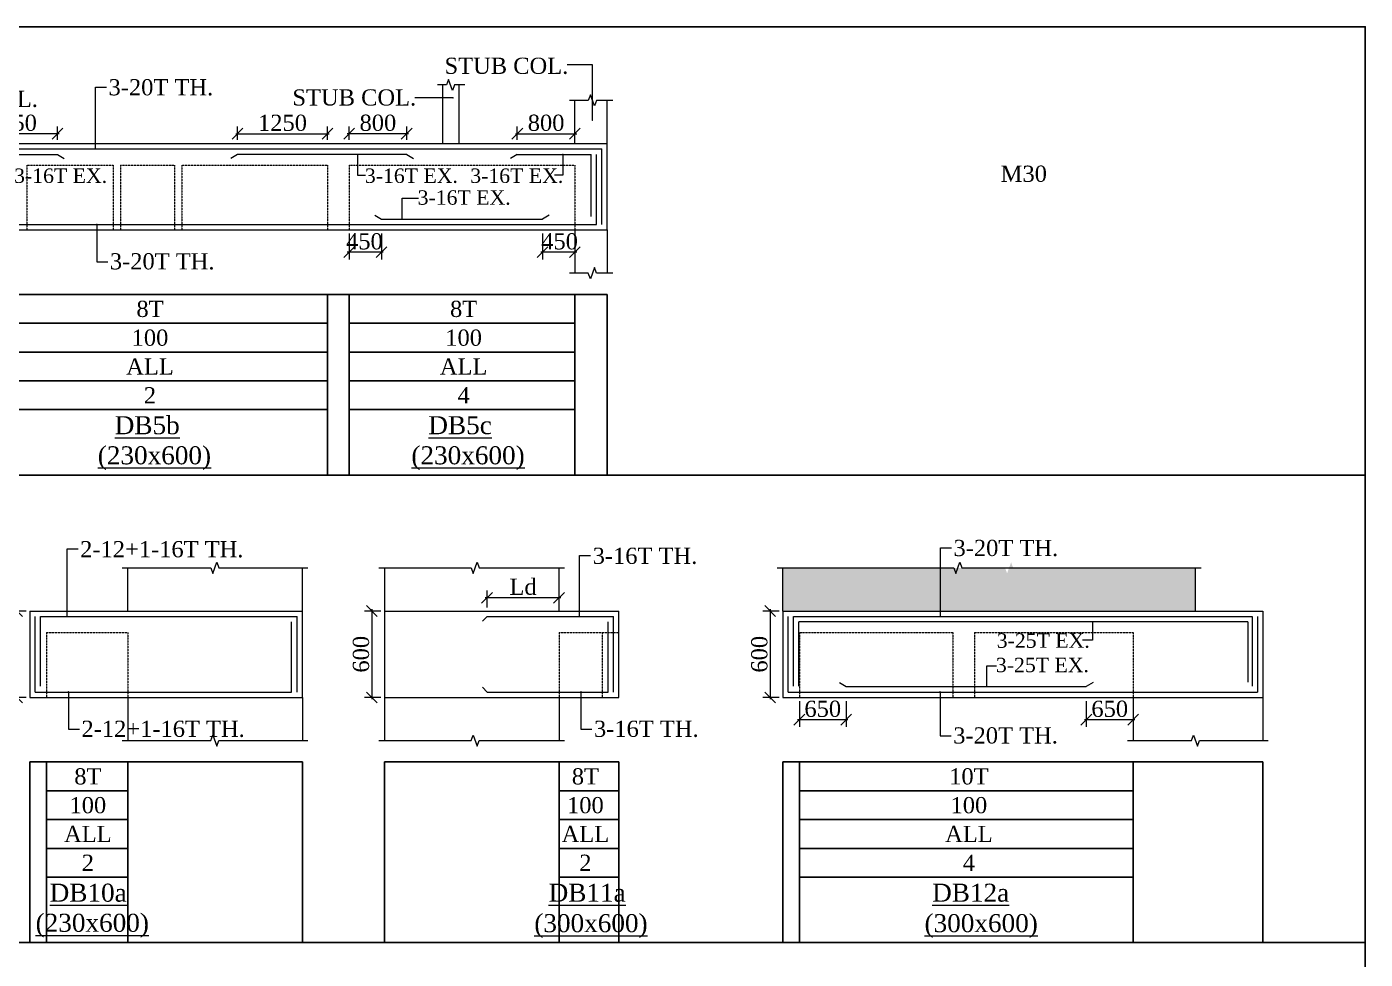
# Model space of a CAD drawing. Header units: millimetres. Extents: x 9787089 to 10042845, y -7706546 to -7623003.
# Drawn here: x 9947532 to 9966118, y -7672271 to -7659318 of the extents above; entities that cross this region are included whole.
import ezdxf
from ezdxf.enums import TextEntityAlignment as Align

# ---------------------------------------------------------------- set-up
doc = ezdxf.new("R2010")
doc.units = ezdxf.units.MM
doc.header["$LTSCALE"] = 10
doc.header["$PDMODE"] = 3
doc.linetypes.add('HIDDEN', pattern=[0.375, 0.25, -0.125])
doc.layers.add('S-COLUMN & WALL', color=7, linetype='Continuous', lineweight=18, true_color=0xfa321e)
for name, color, linetype, lineweight in [('S-CUT OUT LINE', 9, 'Continuous', 0), ('S-DIM L.S.', 7, 'Continuous', 0), ('S-HATCH', 8, 'Continuous', 0), ('S-L.S.SECTION', 5, 'Continuous', 0), ('S-L.S.SLAB LINE', 252, 'HIDDEN', 0), ('S-L.S.STEEL', 1, 'Continuous', 9), ('S-SECTION MARK', 7, 'Continuous', 0), ('S-TEXT', 7, 'Continuous', 0), ('S-TEXT L.S. BEAM NO.', 30, 'Continuous', 0), ('S-TEXT. L.S.', 7, 'Continuous', 0)]:
    doc.layers.add(name, color=color, linetype=linetype, lineweight=lineweight)
doc.layers.add('S-SHEET', color=250, linetype='Continuous')
doc.styles.add('135', font='arial.ttf', dxfattribs={"width": 0.8, "height": 135})
doc.styles.get("Standard").update_dxf_attribs({"font": 'arial.ttf'})
doc.styles.add('TEXT', font='times.ttf')
doc.dimstyles.new('75', dxfattribs={"dimtxt": 135, "dimasz": 90, "dimexe": 0.1, "dimexo": 0.03, "dimgap": 0.09, "dimtad": 1, "dimdec": 0, "dimzin": 0, "dimdsep": 46, "dimtxsty": '135', "dimblk": 'ARCHTICK', "dimcen": 0.09, "dimclrd": 256, "dimclre": 256, "dimclrt": 256, "dimadec": 0, "dimazin": 0, "dimtfac": 1, "dimtdec": 0, "dimtofl": 0, "dimtmove": 1, "dimatfit": 3, "dimldrblk": 'DOTSMALL', "dimfxl": 1, "dimtolj": 1, "dimtzin": 0, "dimlwd": -1, "dimlwe": -1, "dimarcsym": 0})
doc.dimstyles.new('SETU_1', dxfattribs={"dimtxt": 200, "dimasz": 150, "dimexe": 100, "dimexo": 50, "dimgap": 35, "dimtad": 1, "dimdec": 0, "dimzin": 0, "dimdsep": 46, "dimtxsty": 'Standard', "dimblk": 'OBLIQUE', "dimcen": 150, "dimdle": 25, "dimclrd": 256, "dimclre": 7, "dimclrt": 256, "dimadec": 0, "dimazin": 0, "dimtfac": 1, "dimtdec": 0, "dimtofl": 0, "dimtmove": 1, "dimatfit": 3, "dimfxl": 1, "dimtolj": 1, "dimtzin": 0, "dimlwd": -1, "dimlwe": 5, "dimarcsym": 1})

# ---------------------------------------------------------------- blocks, each defined once
blk = doc.blocks.new('_ArchTick')
at = {"color": 0, "linetype": 'ByBlock', "const_width": 0.15}
blk.add_lwpolyline([(-0.5, -0.5), (0.5, 0.5)], dxfattribs=at)
blk = doc.blocks.new('_Oblique')
at = {"color": 0, "linetype": 'ByBlock', "lineweight": -2}
blk.add_line((-0.5, -0.5), (0.5, 0.5), dxfattribs=at)
blk = doc.blocks.new('*D28')
at = {"layer": 'Defpoints', "color": 0, "transparency": 16777216}
for p in [(9947574.422455002, -7667434.383285134), (9947399.27249035, -7668634.383288114), (9947574.422455933, -7668634.383288114)]:
    blk.add_point(p, dxfattribs=at)
at = {"layer": 'S-DIM L.S.', "color": 7, "lineweight": 5, "transparency": 16777216}
for p, q in [((9947524.422455002, -7667434.383285134), (9947299.27249035, -7667434.383285134)), ((9947524.422455933, -7668634.383288114), (9947299.27249035, -7668634.383288114))]:
    blk.add_line(p, q, dxfattribs=at)
at = {"layer": 'S-DIM L.S.', "transparency": 16777216}
blk.add_line((9947399.27249035, -7667409.383285134), (9947399.27249035, -7668659.383288114), dxfattribs=at)
at = {"layer": 'S-DIM L.S.', "transparency": 16777216, "xscale": 150, "yscale": 150, "zscale": 150}
for p, rotation in [((9947399.27249035, -7667434.383285134), 90), ((9947399.27249035, -7668634.383288114), 270)]:
    blk.add_blockref('_Oblique', p, dxfattribs=dict(at, rotation=rotation))
at = {"layer": 'S-DIM L.S.', "transparency": 16777216, "insert": (9947249.825842906, -7668034.383286625), "char_height": 225, "attachment_point": 5, "rotation": 90, "style": 'TEXT'}
blk.add_mtext('\\A1;600', dxfattribs=at)
blk = doc.blocks.new('*D29')
at = {"layer": 'Defpoints', "color": 0, "transparency": 16777216}
for p in [(9952497.953224141, -7667434.383285133), (9952322.803259397, -7668634.383288113), (9952497.953225072, -7668634.383288113)]:
    blk.add_point(p, dxfattribs=at)
at = {"layer": 'S-DIM L.S.', "color": 7, "lineweight": 5, "transparency": 16777216}
for p, q in [((9952447.953224141, -7667434.383285133), (9952222.803259397, -7667434.383285133)), ((9952447.953225072, -7668634.383288113), (9952222.803259397, -7668634.383288113))]:
    blk.add_line(p, q, dxfattribs=at)
at = {"layer": 'S-DIM L.S.', "transparency": 16777216}
blk.add_line((9952322.803259397, -7667409.383285133), (9952322.803259397, -7668659.383288113), dxfattribs=at)
at = {"layer": 'S-DIM L.S.', "transparency": 16777216, "xscale": 150, "yscale": 150, "zscale": 150}
for p, rotation in [((9952322.803259397, -7667434.383285133), 90), ((9952322.803259397, -7668634.383288113), 270)]:
    blk.add_blockref('_Oblique', p, dxfattribs=dict(at, rotation=rotation))
at = {"layer": 'S-DIM L.S.', "transparency": 16777216, "insert": (9952173.356611952, -7668034.383286624), "char_height": 225, "attachment_point": 5, "rotation": 90, "style": 'TEXT'}
blk.add_mtext('\\A1;600', dxfattribs=at)
blk = doc.blocks.new('*D30')
at = {"layer": 'Defpoints', "color": 0, "transparency": 16777216}
for p in [(9953923.037719611, -7667250.988957728), (9953923.037719611, -7667434.383285129), (9954923.037719611, -7667434.383285129)]:
    blk.add_point(p, dxfattribs=at)
at = {"layer": 'S-DIM L.S.', "color": 7, "lineweight": 5, "transparency": 16777216}
for p, q in [((9953923.037719611, -7667384.383285129), (9953923.037719611, -7667150.988957728)), ((9954923.037719611, -7667384.383285129), (9954923.037719611, -7667150.988957728))]:
    blk.add_line(p, q, dxfattribs=at)
at = {"layer": 'S-DIM L.S.', "transparency": 16777216}
blk.add_line((9954948.037719611, -7667250.988957728), (9953898.037719611, -7667250.988957728), dxfattribs=at)
at = {"layer": 'S-DIM L.S.', "transparency": 16777216, "xscale": 150, "yscale": 150, "zscale": 150, "rotation": 180}
blk.add_blockref('_Oblique', (9953923.037719611, -7667250.988957728), dxfattribs=at)
at = {"layer": 'S-DIM L.S.', "transparency": 16777216, "xscale": 150, "yscale": 150, "zscale": 150}
blk.add_blockref('_Oblique', (9954923.037719611, -7667250.988957728), dxfattribs=at)
at = {"layer": 'S-DIM L.S.', "transparency": 16777216, "insert": (9954423.037719611, -7667098.379008197), "char_height": 225, "attachment_point": 5, "style": 'TEXT'}
blk.add_mtext('\\A1;Ld', dxfattribs=at)
blk = doc.blocks.new('*D31')
at = {"layer": 'Defpoints', "color": 0, "transparency": 16777216}
for p in [(9958029.605043659, -7667434.383290723), (9957854.455079004, -7668634.383293703), (9958029.60504459, -7668634.383293703)]:
    blk.add_point(p, dxfattribs=at)
at = {"layer": 'S-DIM L.S.', "color": 7, "lineweight": 5, "transparency": 16777216}
for p, q in [((9957979.605043659, -7667434.383290723), (9957754.455079004, -7667434.383290723)), ((9957979.60504459, -7668634.383293703), (9957754.455079004, -7668634.383293703))]:
    blk.add_line(p, q, dxfattribs=at)
at = {"layer": 'S-DIM L.S.', "transparency": 16777216}
blk.add_line((9957854.455079004, -7667409.383290723), (9957854.455079004, -7668659.383293703), dxfattribs=at)
at = {"layer": 'S-DIM L.S.', "transparency": 16777216, "xscale": 150, "yscale": 150, "zscale": 150}
for p, rotation in [((9957854.455079004, -7667434.383290723), 90), ((9957854.455079004, -7668634.383293703), 270)]:
    blk.add_blockref('_Oblique', p, dxfattribs=dict(at, rotation=rotation))
at = {"layer": 'S-DIM L.S.', "transparency": 16777216, "insert": (9957705.00843156, -7668034.383292214), "char_height": 225, "attachment_point": 5, "rotation": 90, "style": 'TEXT'}
blk.add_mtext('\\A1;600', dxfattribs=at)
blk = doc.blocks.new('*D51')
at = {"layer": 'Defpoints', "color": 0, "transparency": 16777216}
for p in [(9946707.872630069, -7660803.173483909), (9946707.872630069, -7660940.507427333, 0.001567878476316264), (9947957.872630069, -7660940.507427333, 0.001501475411150816)]:
    blk.add_point(p, dxfattribs=at)
at = {"layer": 'S-DIM L.S.', "color": 7, "lineweight": 5, "transparency": 16777216}
for p, q in [((9946707.872630069, -7660890.507427333), (9946707.872630069, -7660703.173483909)), ((9947957.872630069, -7660890.507427333), (9947957.872630069, -7660703.173483909))]:
    blk.add_line(p, q, dxfattribs=at)
at = {"layer": 'S-DIM L.S.', "transparency": 16777216}
blk.add_line((9947982.872630069, -7660803.173483909), (9946682.872630069, -7660803.173483909), dxfattribs=at)
at = {"layer": 'S-DIM L.S.', "transparency": 16777216, "xscale": 150, "yscale": 150, "zscale": 150, "rotation": 180}
blk.add_blockref('_Oblique', (9946707.872630069, -7660803.173483909), dxfattribs=at)
at = {"layer": 'S-DIM L.S.', "transparency": 16777216, "xscale": 150, "yscale": 150, "zscale": 150}
blk.add_blockref('_Oblique', (9947957.872630069, -7660803.173483909), dxfattribs=at)
at = {"layer": 'S-DIM L.S.', "transparency": 16777216, "insert": (9947332.872630069, -7660653.726836469), "char_height": 225, "attachment_point": 5, "style": 'TEXT'}
blk.add_mtext('\\A1;1250', dxfattribs=at)
blk = doc.blocks.new('*D54')
at = {"layer": 'Defpoints', "color": 0, "transparency": 16777216}
for p in [(9951707.969019039, -7660803.173483909), (9950457.969019039, -7660940.507427333, 0.001501475411150816), (9951707.969019039, -7660940.507427333, 0.001567878476316264)]:
    blk.add_point(p, dxfattribs=at)
at = {"layer": 'S-DIM L.S.', "color": 7, "lineweight": 5, "transparency": 16777216}
for p, q in [((9950457.969019039, -7660890.507427333), (9950457.969019039, -7660703.173483909)), ((9951707.969019039, -7660890.507427333), (9951707.969019039, -7660703.173483909))]:
    blk.add_line(p, q, dxfattribs=at)
at = {"layer": 'S-DIM L.S.', "transparency": 16777216}
blk.add_line((9950432.969019039, -7660803.173483909), (9951732.969019039, -7660803.173483909), dxfattribs=at)
at = {"layer": 'S-DIM L.S.', "transparency": 16777216, "xscale": 150, "yscale": 150, "zscale": 150, "rotation": 180}
blk.add_blockref('_Oblique', (9950457.969019039, -7660803.173483909), dxfattribs=at)
at = {"layer": 'S-DIM L.S.', "transparency": 16777216, "xscale": 150, "yscale": 150, "zscale": 150}
blk.add_blockref('_Oblique', (9951707.969019039, -7660803.173483909), dxfattribs=at)
at = {"layer": 'S-DIM L.S.', "transparency": 16777216, "insert": (9951082.969019039, -7660653.726836469), "char_height": 225, "attachment_point": 5, "style": 'TEXT'}
blk.add_mtext('\\A1;1250', dxfattribs=at)
blk = doc.blocks.new('*D55')
at = {"layer": 'Defpoints', "color": 0, "transparency": 16777216}
for p in [(9952007.872630069, -7660803.173483909), (9952007.872630069, -7660940.507427333, 0.001567878476316264), (9952807.872630069, -7660940.507427333, 0.001501475411150816)]:
    blk.add_point(p, dxfattribs=at)
at = {"layer": 'S-DIM L.S.', "color": 7, "lineweight": 5, "transparency": 16777216}
for p, q in [((9952007.872630069, -7660890.507427333), (9952007.872630069, -7660703.173483909)), ((9952807.872630069, -7660890.507427333), (9952807.872630069, -7660703.173483909))]:
    blk.add_line(p, q, dxfattribs=at)
at = {"layer": 'S-DIM L.S.', "transparency": 16777216}
blk.add_line((9952832.872630069, -7660803.173483909), (9951982.872630069, -7660803.173483909), dxfattribs=at)
at = {"layer": 'S-DIM L.S.', "transparency": 16777216, "xscale": 150, "yscale": 150, "zscale": 150, "rotation": 180}
blk.add_blockref('_Oblique', (9952007.872630069, -7660803.173483909), dxfattribs=at)
at = {"layer": 'S-DIM L.S.', "transparency": 16777216, "xscale": 150, "yscale": 150, "zscale": 150}
blk.add_blockref('_Oblique', (9952807.872630069, -7660803.173483909), dxfattribs=at)
at = {"layer": 'S-DIM L.S.', "transparency": 16777216, "insert": (9952407.872630069, -7660653.726836469), "char_height": 225, "attachment_point": 5, "style": 'TEXT'}
blk.add_mtext('\\A1;800', dxfattribs=at)
blk = doc.blocks.new('*D56')
at = {"layer": 'Defpoints', "color": 0, "transparency": 16777216}
for p in [(9955142.971220179, -7660803.173483909), (9954342.971220179, -7660940.507427333, 0.001501475411150816), (9955142.971220179, -7660940.507427333, 0.001567878476316264)]:
    blk.add_point(p, dxfattribs=at)
at = {"layer": 'S-DIM L.S.', "color": 7, "lineweight": 5, "transparency": 16777216}
for p, q in [((9954342.971220179, -7660890.507427333), (9954342.971220179, -7660703.173483909)), ((9955142.971220179, -7660890.507427333), (9955142.971220179, -7660703.173483909))]:
    blk.add_line(p, q, dxfattribs=at)
at = {"layer": 'S-DIM L.S.', "transparency": 16777216}
blk.add_line((9954317.971220179, -7660803.173483909), (9955167.971220179, -7660803.173483909), dxfattribs=at)
at = {"layer": 'S-DIM L.S.', "transparency": 16777216, "xscale": 150, "yscale": 150, "zscale": 150, "rotation": 180}
blk.add_blockref('_Oblique', (9954342.971220179, -7660803.173483909), dxfattribs=at)
at = {"layer": 'S-DIM L.S.', "transparency": 16777216, "xscale": 150, "yscale": 150, "zscale": 150}
blk.add_blockref('_Oblique', (9955142.971220179, -7660803.173483909), dxfattribs=at)
at = {"layer": 'S-DIM L.S.', "transparency": 16777216, "insert": (9954742.971220179, -7660653.726836469), "char_height": 225, "attachment_point": 5, "style": 'TEXT'}
blk.add_mtext('\\A1;800', dxfattribs=at)
blk = doc.blocks.new('*D60')
at = {"layer": 'Defpoints', "color": 0, "transparency": 16777216}
for p in [(9954692.921925131, -7662140.507423094), (9955142.921925131, -7662140.507423094), (9954692.921925131, -7662449.434481145)]:
    blk.add_point(p, dxfattribs=at)
at = {"layer": 'S-DIM L.S.', "color": 7, "lineweight": 5, "transparency": 16777216}
for p, q in [((9954692.921925131, -7662190.507423094), (9954692.921925131, -7662549.434481145)), ((9955142.921925131, -7662190.507423094), (9955142.921925131, -7662549.434481145))]:
    blk.add_line(p, q, dxfattribs=at)
at = {"layer": 'S-DIM L.S.', "transparency": 16777216}
blk.add_line((9955167.921925131, -7662449.434481145), (9954667.921925131, -7662449.434481145), dxfattribs=at)
at = {"layer": 'S-DIM L.S.', "transparency": 16777216, "xscale": 150, "yscale": 150, "zscale": 150, "rotation": 180}
blk.add_blockref('_Oblique', (9954692.921925131, -7662449.434481145), dxfattribs=at)
at = {"layer": 'S-DIM L.S.', "transparency": 16777216, "xscale": 150, "yscale": 150, "zscale": 150}
blk.add_blockref('_Oblique', (9955142.921925131, -7662449.434481145), dxfattribs=at)
at = {"layer": 'S-DIM L.S.', "transparency": 16777216, "insert": (9954930.421925131, -7662299.987833705), "char_height": 225, "attachment_point": 5, "style": 'TEXT'}
blk.add_mtext('\\A1;450', dxfattribs=at)
blk = doc.blocks.new('*D59')
at = {"layer": 'Defpoints', "color": 0, "transparency": 16777216}
for p in [(9952007.921925118, -7662140.507423569), (9952457.921925118, -7662140.507423569), (9952007.921925118, -7662449.434481619)]:
    blk.add_point(p, dxfattribs=at)
at = {"layer": 'S-DIM L.S.', "color": 7, "lineweight": 5, "transparency": 16777216}
for p, q in [((9952007.921925118, -7662190.507423569), (9952007.921925118, -7662549.434481619)), ((9952457.921925118, -7662190.507423569), (9952457.921925118, -7662549.434481619))]:
    blk.add_line(p, q, dxfattribs=at)
at = {"layer": 'S-DIM L.S.', "transparency": 16777216}
blk.add_line((9952482.921925118, -7662449.434481619), (9951982.921925118, -7662449.434481619), dxfattribs=at)
at = {"layer": 'S-DIM L.S.', "transparency": 16777216, "xscale": 150, "yscale": 150, "zscale": 150, "rotation": 180}
blk.add_blockref('_Oblique', (9952007.921925118, -7662449.434481619), dxfattribs=at)
at = {"layer": 'S-DIM L.S.', "transparency": 16777216, "xscale": 150, "yscale": 150, "zscale": 150}
blk.add_blockref('_Oblique', (9952457.921925118, -7662449.434481619), dxfattribs=at)
at = {"layer": 'S-DIM L.S.', "transparency": 16777216, "insert": (9952220.421925118, -7662299.987834179), "char_height": 225, "attachment_point": 5, "style": 'TEXT'}
blk.add_mtext('\\A1;450', dxfattribs=at)
blk = doc.blocks.new('*D61')
at = {"layer": 'Defpoints', "color": 0, "transparency": 16777216}
for p in [(9962244.738183033, -7668634.383306755), (9962894.738183033, -7668634.383306755), (9962244.738183033, -7668943.310364805)]:
    blk.add_point(p, dxfattribs=at)
at = {"layer": 'S-DIM L.S.', "color": 7, "lineweight": 5, "transparency": 16777216}
for p, q in [((9962244.738183033, -7668684.383306755), (9962244.738183033, -7669043.310364805)), ((9962894.738183033, -7668684.383306755), (9962894.738183033, -7669043.310364805))]:
    blk.add_line(p, q, dxfattribs=at)
at = {"layer": 'S-DIM L.S.', "transparency": 16777216}
blk.add_line((9962919.738183033, -7668943.310364805), (9962219.738183033, -7668943.310364805), dxfattribs=at)
at = {"layer": 'S-DIM L.S.', "transparency": 16777216, "xscale": 150, "yscale": 150, "zscale": 150, "rotation": 180}
blk.add_blockref('_Oblique', (9962244.738183033, -7668943.310364805), dxfattribs=at)
at = {"layer": 'S-DIM L.S.', "transparency": 16777216, "xscale": 150, "yscale": 150, "zscale": 150}
blk.add_blockref('_Oblique', (9962894.738183033, -7668943.310364805), dxfattribs=at)
at = {"layer": 'S-DIM L.S.', "transparency": 16777216, "insert": (9962569.738183033, -7668793.863717365), "char_height": 225, "attachment_point": 5, "style": 'TEXT'}
blk.add_mtext('\\A1;650', dxfattribs=at)
blk = doc.blocks.new('*D62')
at = {"layer": 'Defpoints', "color": 0, "transparency": 16777216}
for p in [(9958259.757639246, -7668634.383306755), (9958909.757639246, -7668634.383306755), (9958259.757639246, -7668943.310364805)]:
    blk.add_point(p, dxfattribs=at)
at = {"layer": 'S-DIM L.S.', "color": 7, "lineweight": 5, "transparency": 16777216}
for p, q in [((9958259.757639246, -7668684.383306755), (9958259.757639246, -7669043.310364805)), ((9958909.757639246, -7668684.383306755), (9958909.757639246, -7669043.310364805))]:
    blk.add_line(p, q, dxfattribs=at)
at = {"layer": 'S-DIM L.S.', "transparency": 16777216}
blk.add_line((9958934.757639246, -7668943.310364805), (9958234.757639246, -7668943.310364805), dxfattribs=at)
at = {"layer": 'S-DIM L.S.', "transparency": 16777216, "xscale": 150, "yscale": 150, "zscale": 150, "rotation": 180}
blk.add_blockref('_Oblique', (9958259.757639246, -7668943.310364805), dxfattribs=at)
at = {"layer": 'S-DIM L.S.', "transparency": 16777216, "xscale": 150, "yscale": 150, "zscale": 150}
blk.add_blockref('_Oblique', (9958909.757639246, -7668943.310364805), dxfattribs=at)
at = {"layer": 'S-DIM L.S.', "transparency": 16777216, "insert": (9958584.757639246, -7668793.863717365), "char_height": 225, "attachment_point": 5, "style": 'TEXT'}
blk.add_mtext('\\A1;650', dxfattribs=at)

msp = doc.modelspace()

# ---------------------------------------------------------------- hatches: boundary and pattern name
at = {"layer": 'S-HATCH', "linetype": 'ByBlock'}
h = msp.add_hatch(dxfattribs=at)
h.set_pattern_fill('AR-CONC', color=256)
h.set_pattern_definition([(49.99999999999999, (-289747.5157801118, 103272.605951258), (182.184668996004, -15.93908553890309), [19.05, -209.55]), (355, (-289747.5157801118, 103272.605951258), (-35.24342142496934, 191.0568452390351), [15.24, -167.64058417]), (100.4514447, (-289732.3337731119, 103271.2776977578), (146.9412470903533, 175.1177519121951), [16.19000879999999, -178.0902445999999]), (46.18420000000001, (-289747.5157801118, 103323.4059512578), (271.0790408921299, -42.04232793272715), [28.575, -314.325]), (96.63555760999992, (-289724.9258801118, 103319.9024512582), (237.404134051503, 247.4261245977215), [24.28502314, -267.13560816]), (351.1841511700001, (-289747.5157801118, 103323.4059512578), (237.404134064977, 247.4261245855326), [22.85996707, -251.45973192]), (21, (-289722.1157801114, 103310.7059512576), (151.6143912691325, -102.2651981870876), [19.05, -209.55]), (326.0000000000001, (-289722.1157801114, 103310.7059512576), (61.80202834764707, 184.1879661223193), [15.24, -167.64]), (71.45144499999999, (-289709.4812475126, 103302.1838513575), (213.4164192787161, 81.92276888590524), [16.1900088, -178.0899376]), (37.50000000000001, (-289747.5157801118, 103272.605951258), (3.088603250591817, 84.55503887315311), [0, -165.608, 0, -170.18, 0, -168.275]), (7.499999999999999, (-289747.5157801118, 103272.605951258), (66.81966251030575, 100.1805748181195), [0, -97.02799999999999, 0, -161.798, 0, -64.135]), (327.5, (-289804.1577801127, 103272.605951258), (135.5905951668714, -5.728743992673444), [0, -63.5, 0, -198.12, 0, -262.89]), (317.5, (-289829.5577801112, 103272.605951258), (148.129181386018, 25.42649103333303), [0, -82.55, 0, -131.572, 0, -186.69])])
h.paths.add_polyline_path([(9963762.894244827, -7666834.383291721), (9961228.291841293, -7666834.383291721), (9961200.321535649, -7666757.535509363), (9961144.38092436, -7666911.23107408), (9961116.410619648, -7666834.383291721), (9958029.655909505, -7666834.383291721), (9958029.655909505, -7667434.383291349), (9963762.894244827, -7667434.383291349)])

# ---------------------------------------------------------------- linework, layer by layer
at = {"layer": 'S-COLUMN & WALL', "color": 230, "ltscale": 0.1, "true_color": 0xff148a}
for p, q in [((9953307.924127236, -7660940.507421908), (9953307.924127236, -7660126.630960759)), ((9953537.873261387, -7660940.507421908), (9953537.873261388, -7660126.630960759))]:
    msp.add_line(p, q, dxfattribs=at)
at = {"layer": 'S-COLUMN & WALL', "ltscale": 0.1}
for p, q in [((9955142.921925135, -7660940.507421908, -4.201317450344102e-05), (9955142.921925135, -7660340.50742228, -4.201317450344102e-05)), ((9955592.921925131, -7660940.507421908), (9955592.921925133, -7660340.50742228)), ((9955142.921925135, -7662140.507428615, -4.201317450344102e-05), (9955142.921925135, -7662740.507428243, -4.201317450344102e-05)), ((9955592.921925131, -7662140.507428615), (9955592.921925133, -7662740.507428243))]:
    msp.add_line(p, q, dxfattribs=at)
at = {"layer": 'S-COLUMN & WALL', "color": 230, "ltscale": 0.1, "true_color": 0xff148a, "elevation": 0.001552312304849552}
msp.add_lwpolyline([(9953616.16100482, -7660126.630960759), (9953473.398165155, -7660126.630960759), (9953445.427860443, -7660203.478743117), (9953389.487249155, -7660049.7831784), (9953361.51694351, -7660126.630960759), (9953232.92412705, -7660126.630960759)], dxfattribs=at)
at = {"layer": 'S-COLUMN & WALL', "ltscale": 0.1, "elevation": 0.001552312304849555}
for points in [[(9955671.209668566, -7660340.50742228), (9955441.346593771, -7660340.50742228), (9955413.376289058, -7660417.355204639), (9955357.43567777, -7660263.659639922), (9955329.465372127, -7660340.50742228), (9955067.921924949, -7660340.50742228)], [(9955671.209668566, -7662740.507428243), (9955441.346593771, -7662740.507428243), (9955413.376289058, -7662663.659645884), (9955357.43567777, -7662817.355210601), (9955329.465372127, -7662740.507428243), (9955067.921924949, -7662740.507428243)]]:
    msp.add_lwpolyline(points, dxfattribs=at)
at = {"layer": 'S-CUT OUT LINE', "color": 5}
for points, elevation in [([(9948856.185500046, -7666834.383285504), (9950087.216985334, -7666834.383285504), (9950115.187290046, -7666911.231067862), (9950171.127901334, -7666757.535503145), (9950199.098206978, -7666834.383285504), (9951434.557739139, -7666834.383285504)], 0.002875017380211639), ([(9952419.716345577, -7666834.383279913), (9953700.7386709, -7666834.383279913), (9953728.708975613, -7666911.231062272), (9953784.649586901, -7666757.535497555), (9953812.619892545, -7666834.383279913), (9954998.037719797, -7666834.383279913)], 3.886330827313129e-05), ([(9957951.368166072, -7666834.383289275), (9960403.388709985, -7666834.383291721), (9960431.359014697, -7666911.23107408), (9960487.299625985, -7666757.535509363), (9960515.26993163, -7666834.383291721), (9963837.894245991, -7666834.383291721)], 0.0001131197089964981), ([(9948856.185500046, -7669234.383285876), (9950087.216985334, -7669234.383285876), (9950115.187290046, -7669157.535503518), (9950171.127901334, -7669311.231068235), (9950199.098206978, -7669234.383285876), (9951434.557739139, -7669234.383285876)], 0.002875017380211639), ([(9952419.716345577, -7669234.383291463), (9953700.7386709, -7669234.383291463), (9953728.708975613, -7669157.535509105), (9953784.649586901, -7669311.231073822), (9953812.619892545, -7669234.383291463), (9954998.037719797, -7669234.383291463)], 3.886330827313129e-05), ([(9962816.399574744, -7669234.383293334), (9963703.046394063, -7669234.383293334), (9963731.016698776, -7669157.535510976), (9963786.957310064, -7669311.231075693), (9963814.927615708, -7669234.383293334), (9964769.687317384, -7669234.383293334)], 0.00166072854451805)]:
    msp.add_lwpolyline(points, dxfattribs=dict(at, elevation=elevation))
at = {"layer": 'S-L.S.SECTION'}
for p, q in [((9943272.868859118, -7660940.507421908), (9955592.921926647, -7660940.507421909, 0.001214288835693592)), ((9955592.921926647, -7662140.507423026, 0.001214288835693592), (9955592.921926647, -7660940.507421909, 0.001214288835693592)), ((9943272.86886005, -7662140.507424888, -0.001140032434971021), (9955592.921926647, -7662140.507423026, 0.001214288835693592)), ((9948934.473243479, -7667434.383285131), (9948934.473243479, -7666834.383285504)), ((9951359.557738952, -7667434.383285131, 0.001214288835693592), (9951359.557738952, -7666834.383285504, 0.001214288835693592)), ((9952497.953224137, -7666834.383279913), (9952497.953224137, -7669234.383291463)), ((9954923.037719611, -7667434.383279541), (9954923.037719611, -7666834.383279913)), ((9958029.655909505, -7667434.383288902), (9958029.655909505, -7666834.383289275)), ((9963762.894245805, -7667434.383291349), (9963762.894245805, -7666834.383291721)), ((9947574.422454998, -7667434.38328513), (9951359.557738952, -7667434.383285131, 0.001214288835693592)), ((9947574.473320847, -7667434.38328513), (9947574.47331987, -7668634.383291837)), ((9951359.557738952, -7668634.383286249, 0.001214288835693592), (9951359.557738952, -7667434.383285131, 0.001214288835693592)), ((9952497.953224137, -7667434.383285129), (9955753.037719611, -7667434.383285129)), ((9955753.037719611, -7668634.383286247), (9955753.037719611, -7667434.383285129)), ((9958029.605043655, -7667434.383290719), (9964694.721227111, -7667434.383287588)), ((9958029.655909505, -7667434.383290719), (9958029.655908527, -7668634.383297426)), ((9964694.73818193, -7667434.383287589), (9964694.687317198, -7668634.383299296)), ((9947574.42245593, -7668634.383288111, -0.001140032434971021), (9951359.557738952, -7668634.383286249, 0.001214288835693592)), ((9948934.473243479, -7668634.383286249), (9948934.473243479, -7669234.383285876)), ((9951359.557738952, -7668634.383286249, 0.001214288835693592), (9951359.557738952, -7669234.383285876, 0.001214288835693592)), ((9952497.953224137, -7668634.383286247), (9955753.037719611, -7668634.383286247)), ((9954923.037719611, -7668634.383291836), (9954923.037719611, -7669234.383291463)), ((9958029.605043655, -7668634.383291837), (9964694.687317198, -7668634.383296115)), ((9962894.687318176, -7668634.383293707), (9962894.687318176, -7669234.383293334)), ((9964694.687317198, -7668634.383293707), (9964694.687317198, -7669234.383293334))]:
    msp.add_line(p, q, dxfattribs=at)
at = {"layer": 'S-L.S.SLAB LINE', "ltscale": 0.3}
for p, q in [((9947532.921925124, -7661240.507427497), (9947532.921925124, -7662140.507428614)), ((9947532.921925124, -7661240.507427498, 0.0003664734864338159), (9948732.921925124, -7661240.507427498, 0.0005001631604300031)), ((9948732.921925124, -7661240.507427497), (9948732.921925124, -7662140.507428614)), ((9948832.921925124, -7661240.507427497), (9948832.921925124, -7662140.507428614)), ((9948832.921925124, -7661240.507427498, 0.0005113039665963521), (9949582.921925124, -7661240.507427498, 0.0005948600128439691)), ((9949582.921925124, -7661240.507427497), (9949582.921925124, -7662140.507428614)), ((9949682.921925124, -7661240.507427497), (9949682.921925124, -7662140.507428614)), ((9949682.921925124, -7661240.507427498, 0.000606000819010318), (9951707.91972399, -7661240.507427499, 0.0008316018986547738)), ((9951707.919723988, -7661240.507427497), (9951707.919723988, -7662140.507428614)), ((9952007.921925118, -7661240.507427497), (9952007.921925118, -7662140.507428614)), ((9952007.92192512, -7661240.507427499, 0.0008650245623775157), (9955142.92192513, -7661240.507427499, 0.001214288835693592)), ((9955142.921925131, -7661240.507427499, 0.001214288835693592), (9955142.921925131, -7662140.507428615, 0.001214288835693592)), ((9947574.422454998, -7667734.383290719), (9947574.473319871, -7667734.383290719)), ((9947804.473319871, -7667734.383290719, -5.799147372798118e-05), (9948934.473243477, -7667734.383290721, 0.001214288835693592)), ((9947804.47331987, -7667734.383290719, -5.799147372798118e-05), (9947804.47331987, -7668634.383291837, -5.799147372798118e-05)), ((9948934.473243479, -7667734.383290721, 0.001214288835693592), (9948934.473243479, -7668634.383291838, 0.001214288835693592)), ((9954923.088584483, -7667734.383290718), (9954923.088584483, -7668634.383291836)), ((9954923.088584483, -7667734.383290718), (9955753.037719611, -7667734.383290718)), ((9955523.037719607, -7667734.383290718), (9955523.037719607, -7668634.383291836)), ((9958029.605043655, -7667734.383296308), (9958029.655908529, -7667734.383296308)), ((9958259.708313635, -7667734.38329072), (9960389.720947811, -7667734.383290719)), ((9958259.757639244, -7667734.383290721), (9958259.757639246, -7668634.383306755)), ((9960389.720947811, -7667734.38329072), (9960389.720947813, -7668634.383306754)), ((9960689.636452338, -7667734.38329072), (9960689.63645234, -7668634.383306754)), ((9960689.636452338, -7667734.383290719), (9962894.636452341, -7667734.383290718)), ((9962894.738183033, -7667734.383305637), (9962894.738183033, -7668634.383306755))]:
    msp.add_line(p, q, dxfattribs=at)
at = {"layer": 'S-L.S.STEEL'}
for p, q in [((9943422.868859489, -7661015.507423026), (9955517.921926461, -7661015.507423026, 0.001214288835693592)), ((9955517.921926461, -7662065.507423772, 0.001214288835693592), (9955517.921926461, -7661015.507423026, 0.001214288835693592)), ((9945707.969019039, -7661090.507423026, 0.000229413760883801), (9947957.872630069, -7661090.507423026, 0.0004552939468683642)), ((9947957.872630069, -7661090.507423026, -6.640306516544712e-05), (9948051.37399361, -7661147.719388207)), ((9950457.969019039, -7661090.507423026, -6.640306516544712e-05), (9950364.467655499, -7661147.719388207)), ((9952807.872630069, -7661090.507423026, 0.000229413760883801), (9950457.969019039, -7661090.507423026, 0.0004552939468683642)), ((9952807.872630069, -7661090.507423026, -6.640306516544712e-05), (9952901.37399361, -7661147.719388207)), ((9954342.971220179, -7661090.507423026, -6.640306516544712e-05), (9954249.469856638, -7661147.719388207)), ((9954342.971220179, -7661090.507423026, 0.000229413760883801), (9955367.92192609, -7661090.507423026, 0.0003222746445472841)), ((9955367.921926089, -7661953.579323273, 0.001214288835693592), (9955367.921926089, -7661090.507422281, 0.001214288835693592)), ((9955442.921926275, -7662065.507423772, 0.001214288835693592), (9955442.921926275, -7661090.507422281, 0.001214288835693592)), ((9952364.420561578, -7661933.295456887, 0.001033561791404148), (9952457.921925118, -7661990.507422069, 0.001099964856569595)), ((9952457.921925118, -7661990.507422069, 0.001099964856569595), (9954692.921925131, -7661990.507421595, 0.002456466250377433)), ((9954786.423288671, -7661933.295456413, 0.002390063185211986), (9954692.921925131, -7661990.507421595, 0.002456466250377433)), ((9943347.868859304, -7662065.507423772), (9955442.921926275, -7662065.507423772, 0.001214288835693592)), ((9947649.422455182, -7668559.383286993), (9947649.422455182, -7667509.383286248)), ((9947724.422455369, -7667509.383286248), (9951284.557738766, -7667509.383286249, 0.001214288835693592)), ((9947724.422455367, -7668479.729050927), (9947724.422455369, -7667509.383286248)), ((9951209.55773858, -7668559.383286994, 0.001214288835693592), (9951209.55773858, -7667584.383285504, 0.001214288835693592)), ((9951284.557738766, -7668559.383286994, 0.001214288835693592), (9951284.557738766, -7667509.383286249, 0.001214288835693592)), ((9953923.037719611, -7667509.383286247), (9953859.844824929, -7667576.235440457)), ((9953923.037719611, -7667509.383286247), (9955678.037719425, -7667509.383286247)), ((9955603.037719239, -7668559.383286992), (9955603.037719239, -7667584.383285502)), ((9955678.037719425, -7668559.383286992), (9955678.037719425, -7667509.383286247)), ((9958104.60504384, -7668559.383292582), (9958104.60504384, -7667509.383291837)), ((9958179.605044024, -7668479.729056516), (9958179.605044026, -7667509.383291837)), ((9958179.605044026, -7667509.383291837), (9964546.513285544, -7667509.38328957)), ((9958254.60504421, -7668479.729056516), (9958254.605044214, -7667584.383292574)), ((9964489.026069468, -7667584.38328957), (9964489.026069468, -7668424.072962728)), ((9964546.513285544, -7667509.38328957), (9964546.513285544, -7668479.31143558)), ((9964620.606369438, -7667509.383289544), (9964620.606369438, -7668559.383289446)), ((9953923.037719613, -7668559.383286993), (9953859.84482493, -7668492.531132783)), ((9958816.256275706, -7668427.171340073, 0.001033561791404151), (9958909.757639246, -7668484.383305255, 0.001099964856569598)), ((9958909.757639246, -7668484.383305255, 0.001099964856569598), (9962244.738183033, -7668484.383305255, 0.001242177414683844)), ((9962338.239546573, -7668427.171340073, 0.001175774349518397), (9962244.738183033, -7668484.383305255, 0.001242177414683844)), ((9947649.422455184, -7668559.383286994), (9951209.55773858, -7668559.383286994, 0.001214288835693592)), ((9953923.037719611, -7668559.383286993), (9955603.037719239, -7668559.383286992)), ((9958104.605043842, -7668559.383292583), (9964620.606369438, -7668559.383289446))]:
    msp.add_line(p, q, dxfattribs=at)
msp.add_polyline3d([(9964489.026069468, -7667584.38328957, -0.01313701286733498), (9958254.605044214, -7667584.383292574, -0.001359393852279896)], dxfattribs=at)
at = {"layer": 'S-SHEET'}
for p, q in [((9943272.91972399, -7663037.007423757, -8.495838470080029e-05), (9955592.921926647, -7663037.007423757, 0.001467614048047934)), ((9951707.91972399, -7663037.007423758), (9951707.91972399, -7665546.294825791)), ((9952007.92192512, -7663037.007423758), (9952007.92192512, -7665546.294825791)), ((9955142.921925131, -7663037.007423757), (9955142.921925131, -7665546.29482579)), ((9955592.921926647, -7663037.007423757), (9955592.921926647, -7665546.29482579)), ((9946707.92192512, -7663437.007422267, -4.548237371320889e-05), (9951707.91972399, -7663437.007422267, -5.505726597752367e-05)), ((9952007.92192512, -7663437.007422267, -5.563176398140928e-05), (9955142.921925131, -7663437.007422267, -6.163522407403601e-05)), ((9946707.92192512, -7663837.00742264, -4.548237371320889e-05), (9951707.91972399, -7663837.007422639, -5.505726597752367e-05)), ((9952007.92192512, -7663837.007422639, -5.563176398140928e-05), (9955142.921925131, -7663837.007422639, -6.163522407403601e-05)), ((9946707.92192512, -7664237.007423013, -4.548237371320889e-05), (9951707.91972399, -7664237.007423012, -5.505726597752367e-05)), ((9952007.92192512, -7664237.007423012, -5.563176398140928e-05), (9955142.921925131, -7664237.007423012, -6.163522407403601e-05)), ((9946707.92192512, -7664637.007423385, -4.548237371320889e-05), (9951707.91972399, -7664637.007423384, -5.505726597752367e-05)), ((9952007.92192512, -7664637.007423384, -5.563176398140928e-05), (9955142.921925131, -7664637.007423384, -6.163522407403601e-05)), ((9914783.431896662, -7665546.29482579), (9966117.58848553, -7665546.29482579)), ((9943272.91972399, -7665546.29482579), (9955592.921926647, -7665546.294825791, 0.001552572432748734)), ((9947574.47331987, -7669530.883286979, -8.495838470080029e-05), (9951359.557738952, -7669530.883286979, 0.001467614048047934)), ((9947574.47331987, -7669530.883286979), (9947574.47331987, -7672040.170689013)), ((9947804.47331987, -7669530.88328698), (9947804.47331987, -7672040.170689014)), ((9948934.473243479, -7669530.883286979), (9948934.473243479, -7672040.170689013)), ((9951359.557738952, -7669530.883286979), (9951359.557738952, -7672040.170689013)), ((9952497.953224137, -7669530.883286977, -1.422546423999484e-05), (9955753.037719611, -7669530.883286977, -1.188743929397091e-05)), ((9952497.953224137, -7669530.883286977), (9952497.953224137, -7672040.170689011)), ((9954923.037719611, -7669530.883286977), (9954923.037719611, -7672040.170689011)), ((9955753.037719611, -7669530.883286977), (9955753.037719611, -7672040.170689011)), ((9958029.706774376, -7669530.883286978, 0.001269532871340473), (9964694.636452341, -7669530.883286979, 0.001648415973450116)), ((9958029.706774376, -7669530.883286978), (9958029.706774376, -7672040.170689012)), ((9958259.70677439, -7669530.883286978), (9958259.70677439, -7672040.170689012)), ((9962894.636452341, -7669530.883286978), (9962894.636452341, -7672040.170689012)), ((9964694.636452341, -7669530.883286978), (9964694.636452341, -7672040.170689012)), ((9947804.47331987, -7669930.88328549, -3.976615629986704e-05), (9948934.473243479, -7669930.883285489, -6.163522407403601e-05)), ((9954923.037719611, -7669930.883285487, -5.654010952826959e-05), (9955753.037719611, -7669930.883285487, -7.08300259294454e-05)), ((9958259.706774388, -7669930.883285487, -0.0001392468033101662), (9962894.636452343, -7669930.883285487, -7.958952034032283e-05)), ((9947804.47331987, -7670330.883285862, -3.976615629986704e-05), (9948934.473243479, -7670330.883285861, -6.163522407403601e-05)), ((9954923.037719611, -7670330.88328586, -5.654010952826959e-05), (9955753.037719611, -7670330.88328586, -7.08300259294454e-05)), ((9958259.706774388, -7670330.883285861, -0.0001392468033101662), (9962894.636452343, -7670330.883285861, -7.958952034032283e-05)), ((9947804.47331987, -7670730.883286235, -3.976615629986704e-05), (9948934.473243479, -7670730.883286234, -6.163522407403601e-05)), ((9954923.037719611, -7670730.883286232, -5.654010952826959e-05), (9955753.037719611, -7670730.883286232, -7.08300259294454e-05)), ((9958259.706774388, -7670730.883286231, -0.0001392468033101662), (9962894.636452343, -7670730.883286231, -7.958952034032283e-05)), ((9947804.47331987, -7671130.883286607, -3.976615629986704e-05), (9948934.473243479, -7671130.883286607, -6.163522407403601e-05)), ((9954923.037719611, -7671130.883286605, -5.654010952826959e-05), (9955753.037719611, -7671130.883286605, -7.08300259294454e-05)), ((9958259.706774388, -7671130.883286605, -0.0001392468033101662), (9962894.636452343, -7671130.883286606, -7.958952034032283e-05)), ((9914783.431896662, -7672040.170689012), (9966117.58848553, -7672040.170689012)), ((9947574.47331987, -7672040.170689013), (9951359.557738952, -7672040.170689014, 0.001552572432748734)), ((9952497.953224137, -7672040.170689011, 7.073292046080523e-05), (9955753.037719611, -7672040.170689011, 7.307094540682916e-05)), ((9958029.706774376, -7672040.170689012, 0.001354491256041273), (9964694.636452341, -7672040.170689013, 0.001733374358150916))]:
    msp.add_line(p, q, dxfattribs=at)
msp.add_lwpolyline([(9914783.431896662, -7659318.13024796), (9966117.58848553, -7659318.13024796), (9966117.58848553, -7700977.660080211), (9914783.431896662, -7700977.660080211)], close=True, dxfattribs=at)

# ---------------------------------------------------------------- texts
at = {"layer": 'S-COLUMN & WALL', "ltscale": 0.1, "style": 'TEXT'}
msp.add_text('STUB COL.', height=225, dxfattribs=at).set_placement((9953332.80467976, -7659972.586418223, 0.005627035138883449))
at = {"layer": 'S-COLUMN & WALL', "color": 230, "ltscale": 0.1, "true_color": 0xff148a, "style": 'TEXT'}
for p in [(9945968.052201137, -7660432.287106056, 0.005589222095196385), (9951220.752678955, -7660412.443069472, 0.005589222095196382)]:
    msp.add_text('STUB COL.', height=225, dxfattribs=at).set_placement(p)
at = {"layer": 'S-TEXT', "linetype": 'ByBlock', "style": 'TEXT'}
for s, p in [('M30', (9961377.104981063, -7661359.887251422, 0.0002905777032439032)), ('8T', (9949242.870885191, -7663237.00742301, 0.0002905777032439032)), ('8T', (9953597.960250352, -7663237.00742301, 0.0002905777032439032)), ('100', (9949242.870885191, -7663637.007423382, 0.0002905777032439032)), ('100', (9953597.960250352, -7663637.007423382, 0.0002905777032439032)), ('ALL', (9949242.870885191, -7664037.007423755, 0.0002905777032439032)), ('ALL', (9953597.960250352, -7664037.007423755, 0.0002905777032439032)), ('2', (9949242.870885191, -7664437.007422265, 0.0004353708601651037)), ('4', (9953597.960250352, -7664437.007422265, 0.0004353708601651037)), ('8T', (9948380.223143706, -7669730.883286232, 0.0003485691769718874)), ('8T', (9955288.781620536, -7669730.883286231, -0.0001364364022176483)), ('10T', (9960614.255405119, -7669730.88328623, 0.001380867891850767)), ('100', (9948380.223143706, -7670130.883286605, 0.0003485691769718874)), ('100', (9955288.781620536, -7670130.883286604, -0.0001364364022176483)), ('100', (9960614.255405119, -7670130.883286603, 0.001380867891850767)), ('ALL', (9948380.223143706, -7670530.883286977, 0.0003485691769718874)), ('ALL', (9955288.781620536, -7670530.883286976, -0.0001364364022176483)), ('ALL', (9960614.255405119, -7670530.883286975, 0.001380867891850767)), ('2', (9948380.223143706, -7670930.883285487, 0.0004933623338930879)), ('2', (9955288.781620536, -7670930.883285486, 8.356754703551768e-06)), ('4', (9960614.255405119, -7670930.883285485, 0.001525661048771967))]:
    msp.add_text(s, height=224.9999999994056, dxfattribs=at).set_placement(p, align=Align.MIDDLE_CENTER)
at = {"layer": 'S-TEXT L.S. BEAM NO.', "color": 1, "linetype": 'ByBlock', "style": 'TEXT'}
for s, p in [('%%UDB5b', (9948753.355795806, -7664977.671399921, 0.001908897482508162)), ('%%UDB5c', (9953108.445160966, -7664977.671399921, 0.001908897482508162)), ('%%U(230x600)', (9948517.723354628, -7665395.762951661, 0.000427691712151262)), ('%%U(230x600)', (9952872.812719788, -7665395.762951661, 0.000427691712151262)), ('%%UDB10a', (9947849.797925765, -7671471.547263144, 0.001966888956236146)), ('%%U(230x600)', (9947655.075613143, -7671889.638814883, 0.0004856831858792462))]:
    msp.add_text(s, height=249.9999999993395, dxfattribs=at).set_placement(p)
at = {"layer": 'S-TEXT L.S. BEAM NO.', "linetype": 'ByBlock', "style": 'TEXT'}
for s, p in [('%%UDB11a', (9954778.682961868, -7671471.547263143, 6.776066897105481e-07)), ('%%UDB12a', (9960103.690137666, -7671471.547263142, 0.001517981900758125)), ('%%U(300x600)', (9954579.664997676, -7671894.522509476, 6.776066897105481e-07)), ('%%U(300x600)', (9959998.196399787, -7671894.522509475, 0.001517006172336764))]:
    msp.add_text(s, height=249.9999999993395, dxfattribs=at).set_placement(p)
at = {"layer": 'S-TEXT. L.S.', "style": 'TEXT'}
for s, height, p in [('3-20T TH.', 225, (9948667.1288337, -7660270.695560832, 0.005643040904092212)), ('3-16T EX.', 199.9999999994716, (9947355.379540782, -7661486.845816624, 0.002914166052956612)), ('3-16T EX.', 199.9999999994716, (9952226.513593465, -7661486.845816624, 0.002914166052956612)), ('3-16T EX.', 199.9999999994716, (9953689.814290838, -7661486.845816624, 0.002914166052956612)), ('3-16T EX.', 199.9999999994716, (9952959.2116981, -7661789.698953744, 0.002956179227460059)), ('3-20T TH.', 225, (9948685.470256243, -7662688.35729346, 0.005608689182497711)), ('2-12+1-16T TH.', 225, (9948272.671212059, -7666687.489254398, 0.004887932212680348)), ('3-20T TH.', 225, (9960400.42237981, -7666670.24645544, 0.007099855927271505)), ('3-16T TH.', 225, (9955389.48695983, -7666779.314394369, 0.005589222095196385)), ('3-25T EX.', 199.9999999994716, (9961000.715064906, -7667944.644727633, -0.001501475411150813)), ('3-25T EX.', 199.9999999994716, (9960989.06936314, -7668283.57483693, 0.002956179227460062)), ('2-12+1-16T TH.', 225, (9948291.012634601, -7669182.233152698, 0.004853580491085847)), ('3-16T TH.', 225, (9955407.828382373, -7669182.233152697, 0.005554870373601884)), ('3-20T TH.', 225, (9960396.226222211, -7669274.621597978, 0.007065504205677003))]:
    msp.add_text(s, height=height, dxfattribs=at).set_placement(p)

# ---------------------------------------------------------------- dimensions: what is measured, and where the dimension line sits
at = {"layer": 'S-DIM L.S.'}
dim = msp.add_linear_dim(base=(9946707.872630069, -7660803.173483909, -0.001567878476316264), p1=(9947957.872630069, -7660940.507427333, -6.640306516544712e-05), p2=(9946707.872630069, -7660940.507427333), dimstyle='SETU_1', override={"dimtxt": 225, "dimtxsty": 'TEXT'}, dxfattribs=at)
dim.commit()
dim.dimension.update_dxf_attribs({"geometry": '*D51', "text_midpoint": (9947332.872630069, -7660653.726836469, -0.001567878476316264)})
for base, p1, p2, angle, picture, middle in [((9951707.969019039, -7660803.173483909, -0.001567878476316264), (9950457.969019039, -7660940.507427333, -6.640306516544712e-05), (9951707.969019039, -7660940.507427333), 180, '*D54', (9951082.969019039, -7660653.726836469, -0.001567878476316264)), ((9952007.872630069, -7660803.173483909, -0.001567878476316264), (9952807.872630069, -7660940.507427333, -6.640306516544712e-05), (9952007.872630069, -7660940.507427333), 7.016709298534877e-15, '*D55', (9952407.872630069, -7660653.726836469, -0.001567878476316264)), ((9955142.971220179, -7660803.173483909, -0.001567878476316264), (9954342.971220179, -7660940.507427333, -6.640306516544712e-05), (9955142.971220179, -7660940.507427333), 180, '*D56', (9954742.971220179, -7660653.726836469, -0.001567878476316264))]:
    dim = msp.add_linear_dim(base=base, p1=p1, p2=p2, angle=angle, dimstyle='SETU_1', override={"dimtxt": 225, "dimtxsty": 'TEXT'}, dxfattribs=at)
    dim.commit()
    dim.dimension.update_dxf_attribs({"geometry": picture, "text_midpoint": middle})
for base, p1, p2, picture, middle in [((9952007.921925118, -7662449.434481619), (9952457.921925118, -7662140.507423569), (9952007.921925118, -7662140.507423569), '*D59', (9952220.421925118, -7662449.434481619)), ((9954692.921925131, -7662449.434481145, 0.001214288835693592), (9955142.921925131, -7662140.507423094, 0.001214288835693592), (9954692.921925131, -7662140.507423094, 0.001214288835693592), '*D60', (9954930.421925131, -7662449.434481145, 0.001214288835693592)), ((9958259.757639246, -7668943.310364805), (9958909.757639246, -7668634.383306755), (9958259.757639246, -7668634.383306755), '*D62', (9958584.757639246, -7668943.310364805)), ((9962244.738183033, -7668943.310364805), (9962894.738183033, -7668634.383306755), (9962244.738183033, -7668634.383306755), '*D61', (9962569.738183033, -7668943.310364805))]:
    dim = msp.add_linear_dim(base=base, p1=p1, p2=p2, dimstyle='SETU_1', override={"dimtxt": 225, "dimtxsty": 'TEXT'}, dxfattribs=at)
    dim.commit()
    dim.dimension.update_dxf_attribs({"geometry": picture, "text_midpoint": middle, "dimtype": 160})
at = {"layer": 'S-DIM L.S.', "color": 7}
dim = msp.add_linear_dim(base=(9953923.037719611, -7667250.988957728), p1=(9954923.037719611, -7667434.383285129), p2=(9953923.037719611, -7667434.383285129), text='Ld', dimstyle='SETU_1', override={"dimtxt": 225, "dimlfac": 0.5, "dimtxsty": 'TEXT'}, dxfattribs=at)
dim.commit()
dim.dimension.update_dxf_attribs({"geometry": '*D30', "text_midpoint": (9954423.037719611, -7667098.379008197)})
for base, p1, p2, picture, middle in [((9947399.27249035, -7668634.383288114, -0.001140032434971021), (9947574.422454998, -7667434.38328513, -0.001140032434971021), (9947574.42245593, -7668634.383288111, -0.001140032434971021), '*D28', (9947249.825842906, -7668034.383286625, -0.001140032434971021)), ((9952322.803259397, -7668634.383288113), (9952497.953224137, -7667434.383285129), (9952497.953225069, -7668634.38328811), '*D29', (9952173.356611952, -7668034.383286624)), ((9957854.455079004, -7668634.383293703, 1.970140290915049e-05), (9958029.605043655, -7667434.383290719, 1.970140290915049e-05), (9958029.605044587, -7668634.383293699, 1.970140290915049e-05), '*D31', (9957705.00843156, -7668034.383292214, 1.970140290915049e-05))]:
    dim = msp.add_linear_dim(base=base, p1=p1, p2=p2, angle=90, dimstyle='SETU_1', override={"dimtxt": 225, "dimlfac": 0.5, "dimtxsty": 'TEXT'}, dxfattribs=at)
    dim.commit()
    dim.dimension.update_dxf_attribs({"geometry": picture, "text_midpoint": middle})

# ---------------------------------------------------------------- leaders
at = {"layer": 'S-SECTION MARK', "color": 20, "true_color": 0xff2424}
msp.add_leader([(9955385.656947905, -7660616.670798791, 3.781304368706378e-05), (9955385.656947905, -7659848.319206046, 3.781304368706378e-05), (9955034.636714032, -7659848.319206046, 3.781304368706378e-05)], dimstyle='75', override={"dimasz": 75, "dimclrd": 20}, dxfattribs=at)
at = {"layer": 'S-SECTION MARK'}
for points in [[(9948485.466758478, -7661015.50742701, 0.0003528655660280078), (9948485.466758478, -7660155.563964728, 0.0003528655660280078), (9948638.023349214, -7660155.563964728, 0.0003528655660280078)], [(9952123.491660224, -7661090.507557223, 5.396265717649666e-05), (9952123.491660224, -7661381.636261435, 5.396265717649666e-05), (9952236.942930538, -7661381.636261435, 5.396265717649666e-05)], [(9954975.590391623, -7661090.507557223, 5.396265717649666e-05), (9954975.590391623, -7661381.636261435, 5.396265717649666e-05), (9954858.166842585, -7661381.636261435, 5.396265717649666e-05)], [(9952746.373108132, -7661990.507292454, 9.597583167994354e-05), (9952746.373108132, -7661699.378588242, 9.597583167994354e-05), (9952969.641035173, -7661699.378588242, 9.597583167994354e-05)], [(9948503.808181021, -7662061.585613166, 0.000318513844433408), (9948503.808181021, -7662583.517728784, 0.000318513844433408), (9948656.364771757, -7662583.517728784, 0.000318513844433408)], [(9948091.009136837, -7667509.383286248, -0.0004022431253838559), (9948091.009136837, -7666572.357658295, -0.0004022431253838559), (9948243.565727573, -7666572.357658295, -0.0004022431253838559)], [(9960218.760304589, -7667509.383286248, 0.001331309308670257), (9960218.760304589, -7666555.114859337, 0.001331309308670257), (9960371.316895325, -7666555.114859337, 0.001331309308670257)], [(9955207.824884608, -7667509.383286247, -0.0001034988070128149), (9955207.824884608, -7666664.182798265, -0.0001034988070128149), (9955360.381475344, -7666664.182798265, -0.0001034988070128149)], [(9962328.926405124, -7667584.383291092, 9.98878060508837e-05), (9962328.926405124, -7667836.715790343, 9.98878060508837e-05), (9962189.585763216, -7667836.715790343, 9.98878060508837e-05)], [(9960865.032235116, -7668484.38317564, 9.597583167994654e-05), (9960865.032235116, -7668193.254471428, 9.597583167994654e-05), (9960999.498700213, -7668193.254471428, 9.597583167994654e-05)], [(9948109.35055938, -7668555.461472404, -0.0004365948469784557), (9948109.35055938, -7669077.393588022, -0.0004365948469784557), (9948261.907150116, -7669077.393588022, -0.0004365948469784557)], [(9955226.166307151, -7668555.461472403, -0.0001378505286074147), (9955226.166307151, -7669077.393588021, -0.0001378505286074147), (9955378.722897887, -7669077.393588021, -0.0001378505286074147)], [(9960214.56414699, -7668555.461472404, 0.001296957587075657), (9960214.56414699, -7669169.782033303, 0.001296957587075657), (9960367.120737726, -7669169.782033303, 0.001296957587075657)]]:
    msp.add_leader(points, dimstyle='75', override={"dimasz": 75}, dxfattribs=at)
at = {"layer": 'S-SECTION MARK', "color": 230, "true_color": 0xff148a}
msp.add_leader([(9953450.717036791, -7660307.19309521), (9952922.584713226, -7660307.19309521)], dimstyle='75', override={"dimasz": 75, "dimclrd": 230}, dxfattribs=at)

doc.saveas('drawing.dxf')
